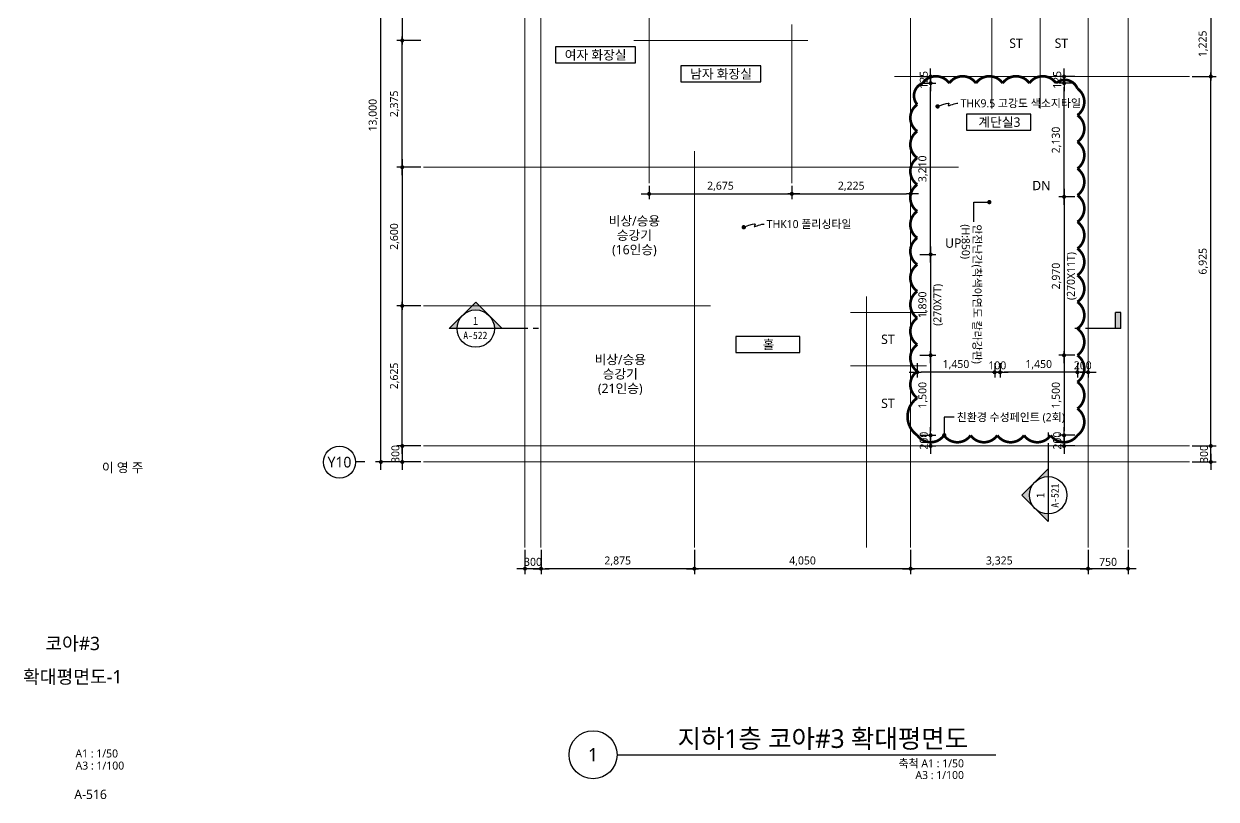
# Model space of a CAD drawing. Header units: millimetres. Extents: x 1424731 to 1631737, y 707248 to 849681.
# Drawn here: x 1461116 to 1483456, y 788374 to 802906 of the extents above; entities that cross this region are included whole.
import ezdxf
from ezdxf.enums import TextEntityAlignment as Align

# ---------------------------------------------------------------- set-up
doc = ezdxf.new("R2010")
doc.units = ezdxf.units.MM
doc.header["$MEASUREMENT"] = 0
doc.linetypes.add('CEN', pattern=[62, 60, -1, 0, -1])
doc.layers.get('0').update_dxf_attribs({"linetype": 'CONTINUOUS'})
for name, color, linetype, lineweight in [('A-AXIS-BUBL', 7, 'CONTINUOUS', 25), ('A-BORD-TEXT', 3, 'CONTINUOUS', 25), ('A-CNTL', 1, 'CEN', 15), ('A-DIMS', 7, 'CONTINUOUS', 25), ('A-MKXS-LEAD', 7, 'CONTINUOUS', 25), ('A-MKXS-MAK1', 3, 'CONTINUOUS', 25), ('A-MKXS-TEXT1', 3, 'CONTINUOUS', 25), ('A-MKXS-TEXT2', 7, 'CONTINUOUS', 25), ('A-MKXX-NAME', 3, 'CONTINUOUS', 25), ('A-MKXX-SYMB', 7, 'CONTINUOUS', 25), ('A-XXXX-SYMB', 7, 'CONTINUOUS', 25), ('A-XXXX-TXT1', 3, 'CONTINUOUS', 25), ('A-XXXX-TXT2', 3, 'CONTINUOUS', 25), ('REV-202205', 20, 'CONTINUOUS', 25)]:
    doc.layers.add(name, color=color, linetype=linetype, lineweight=lineweight)
doc.styles.add('HY울릉도L', font='')
doc.styles.add('돋움체', font='')
doc.styles.add('맑은고딕', font='malgun.ttf')
doc.styles.get('HY울릉도L').set_extended_font_data('HYwulM')
doc.styles.get('돋움체').set_extended_font_data('DotumChe')
doc.dimstyles.new('CDIM', dxfattribs={"dimtxt": 3, "dimasz": 1.5, "dimexe": 2, "dimexo": 1, "dimgap": 1, "dimtad": 1, "dimdec": 0, "dimrnd": 0.5, "dimzin": 0, "dimdsep": 32, "dimlunit": 6, "dimtxsty": 'HY울릉도L', "dimblk1": '_CIDOT', "dimblk2": '_CIDOT', "dimsah": 1, "dimcen": 5.5, "dimclrd": 2, "dimclre": 2, "dimclrt": 7, "dimadec": 0, "dimazin": 0, "dimtfac": 1, "dimtdec": 0, "dimtix": 1, "dimtmove": 2, "dimatfit": 1, "dimldrblk": '_CIDOT', "dimfxl": 1, "dimtolj": 1, "dimtzin": 0, "dimlwd": -1, "dimarcsym": 0})

# ---------------------------------------------------------------- blocks, each defined once
blk = doc.blocks.new('비상승용승강기16인승')
at = {"layer": 'A-MKXX-NAME', "style": '맑은고딕'}
for s, p in [('비상/승용', (0, 270)), ('승강기', (0, 0)), ('(16인승)', (0, -270))]:
    blk.add_text(s, height=175, dxfattribs=at).set_placement(p, align=Align.MIDDLE_CENTER)
blk = doc.blocks.new('_CIDOT')
at = {"color": 0, "linetype": 'ByBlock'}
blk.add_line((2, 0), (-1, 0), dxfattribs=at)
at = {"color": 0, "linetype": 'ByBlock', "const_width": 0.5}
blk.add_lwpolyline([(-0.25, 0, 1), (0.25, 0, 1)], format="xyb", close=True, dxfattribs=at)
blk = doc.blocks.new('*D133')
at = {"layer": 'A-DIMS', "lineweight": -2, "transparency": 16777216}
for p, q in [((1468556, 797619), (1468106, 797619)), ((1468556, 794994), (1468106, 794994))]:
    blk.add_line(p, q, dxfattribs=at)
at = {"layer": 'A-DIMS', "transparency": 16777216}
blk.add_line((1468206, 795069), (1468206, 797544), dxfattribs=at)
at = {"layer": 'A-DIMS', "transparency": 16777216, "xscale": 75, "yscale": 75, "zscale": 75}
for p, rotation in [((1468206, 797619), 90), ((1468206, 794994), 270)]:
    blk.add_blockref('_CIDOT', p, dxfattribs=dict(at, rotation=rotation))
at = {"layer": 'A-DIMS', "color": 3, "transparency": 16777216, "insert": (1468066, 796306), "char_height": 150, "attachment_point": 5, "rotation": 90, "style": '맑은고딕'}
blk.add_mtext('\\A1;2,625', dxfattribs=at)
blk = doc.blocks.new('*D134')
at = {"layer": 'A-DIMS', "lineweight": -2, "transparency": 16777216}
for p, q in [((1468556, 807694), (1467706, 807694)), ((1468556, 794694), (1467706, 794694))]:
    blk.add_line(p, q, dxfattribs=at)
at = {"layer": 'A-DIMS', "transparency": 16777216}
blk.add_line((1467806, 794769), (1467806, 807619), dxfattribs=at)
at = {"layer": 'A-DIMS', "transparency": 16777216, "xscale": 75, "yscale": 75, "zscale": 75}
for p, rotation in [((1467806, 807694), 90), ((1467806, 794694), 270)]:
    blk.add_blockref('_CIDOT', p, dxfattribs=dict(at, rotation=rotation))
at = {"layer": 'A-DIMS', "color": 3, "transparency": 16777216, "insert": (1467665, 801194), "char_height": 150, "attachment_point": 5, "rotation": 90, "style": '맑은고딕'}
blk.add_mtext('\\A1;13,000', dxfattribs=at)
blk = doc.blocks.new('*D135')
at = {"layer": 'A-DIMS', "transparency": 16777216}
for p, q in [((1483356, 795069), (1483356, 795144)), ((1483356, 794694), (1483356, 794994)), ((1483356, 794619), (1483356, 794544))]:
    blk.add_line(p, q, dxfattribs=at)
at = {"layer": 'A-DIMS', "lineweight": -2, "transparency": 16777216}
for p, q in [((1483006, 794994), (1483456, 794994)), ((1483006, 794694), (1483456, 794694))]:
    blk.add_line(p, q, dxfattribs=at)
at = {"layer": 'A-DIMS', "transparency": 16777216, "xscale": 75, "yscale": 75, "zscale": 75}
for p, rotation in [((1483356, 794994), 270), ((1483356, 794694), 90)]:
    blk.add_blockref('_CIDOT', p, dxfattribs=dict(at, rotation=rotation))
at = {"layer": 'A-DIMS', "color": 3, "transparency": 16777216, "insert": (1483228, 794844), "char_height": 150, "attachment_point": 5, "rotation": 90, "style": '맑은고딕'}
blk.add_mtext('\\A1;300', dxfattribs=at)
blk = doc.blocks.new('*D136')
at = {"layer": 'A-DIMS', "lineweight": -2, "transparency": 16777216}
for p, q in [((1483006, 801919), (1483456, 801919)), ((1483006, 794994), (1483456, 794994))]:
    blk.add_line(p, q, dxfattribs=at)
at = {"layer": 'A-DIMS', "transparency": 16777216}
blk.add_line((1483356, 795069), (1483356, 801844), dxfattribs=at)
at = {"layer": 'A-DIMS', "transparency": 16777216, "xscale": 75, "yscale": 75, "zscale": 75}
for p, rotation in [((1483356, 801919), 90), ((1483356, 794994), 270)]:
    blk.add_blockref('_CIDOT', p, dxfattribs=dict(at, rotation=rotation))
at = {"layer": 'A-DIMS', "color": 3, "transparency": 16777216, "insert": (1483216, 798456), "char_height": 150, "attachment_point": 5, "rotation": 90, "style": '맑은고딕'}
blk.add_mtext('\\A1;6,925', dxfattribs=at)
blk = doc.blocks.new('*D138')
at = {"layer": 'A-DIMS', "lineweight": -2, "transparency": 16777216}
for p, q in [((1470506, 793044), (1470506, 792594)), ((1470806, 793044), (1470806, 792594))]:
    blk.add_line(p, q, dxfattribs=at)
at = {"layer": 'A-DIMS', "transparency": 16777216}
for p, q in [((1470431, 792694), (1470356, 792694)), ((1470806, 792694), (1470506, 792694)), ((1470881, 792694), (1470956, 792694))]:
    blk.add_line(p, q, dxfattribs=at)
at = {"layer": 'A-DIMS', "transparency": 16777216, "xscale": 75, "yscale": 75, "zscale": 75}
blk.add_blockref('_CIDOT', (1470506, 792694), dxfattribs=at)
at = {"layer": 'A-DIMS', "transparency": 16777216, "xscale": 75, "yscale": 75, "zscale": 75, "rotation": 180}
blk.add_blockref('_CIDOT', (1470806, 792694), dxfattribs=at)
at = {"layer": 'A-DIMS', "color": 3, "transparency": 16777216, "insert": (1470656, 792821), "char_height": 150, "attachment_point": 5, "style": '맑은고딕'}
blk.add_mtext('\\A1;300', dxfattribs=at)
blk = doc.blocks.new('*D139')
at = {"layer": 'A-DIMS', "lineweight": -2, "transparency": 16777216}
for p, q in [((1470806, 793044), (1470806, 792594)), ((1473681, 793044), (1473681, 792594))]:
    blk.add_line(p, q, dxfattribs=at)
at = {"layer": 'A-DIMS', "transparency": 16777216}
blk.add_line((1473606, 792694), (1470881, 792694), dxfattribs=at)
at = {"layer": 'A-DIMS', "transparency": 16777216, "xscale": 75, "yscale": 75, "zscale": 75, "rotation": 180}
blk.add_blockref('_CIDOT', (1470806, 792694), dxfattribs=at)
at = {"layer": 'A-DIMS', "transparency": 16777216, "xscale": 75, "yscale": 75, "zscale": 75}
blk.add_blockref('_CIDOT', (1473681, 792694), dxfattribs=at)
at = {"layer": 'A-DIMS', "color": 3, "transparency": 16777216, "insert": (1472243, 792834), "char_height": 150, "attachment_point": 5, "style": '맑은고딕'}
blk.add_mtext('\\A1;2,875', dxfattribs=at)
blk = doc.blocks.new('*D140')
at = {"layer": 'A-DIMS', "lineweight": -2, "transparency": 16777216}
for p, q in [((1473681, 793044), (1473681, 792594)), ((1477731, 793044), (1477731, 792594))]:
    blk.add_line(p, q, dxfattribs=at)
at = {"layer": 'A-DIMS', "transparency": 16777216}
blk.add_line((1477656, 792694), (1473756, 792694), dxfattribs=at)
at = {"layer": 'A-DIMS', "transparency": 16777216, "xscale": 75, "yscale": 75, "zscale": 75, "rotation": 180}
blk.add_blockref('_CIDOT', (1473681, 792694), dxfattribs=at)
at = {"layer": 'A-DIMS', "transparency": 16777216, "xscale": 75, "yscale": 75, "zscale": 75}
blk.add_blockref('_CIDOT', (1477731, 792694), dxfattribs=at)
at = {"layer": 'A-DIMS', "color": 3, "transparency": 16777216, "insert": (1475706, 792834), "char_height": 150, "attachment_point": 5, "style": '맑은고딕'}
blk.add_mtext('\\A1;4,050', dxfattribs=at)
blk = doc.blocks.new('*D141')
at = {"layer": 'A-DIMS', "lineweight": -2, "transparency": 16777216}
for p, q in [((1477731, 793044), (1477731, 792594)), ((1481056, 793044), (1481056, 792594))]:
    blk.add_line(p, q, dxfattribs=at)
at = {"layer": 'A-DIMS', "transparency": 16777216}
blk.add_line((1480981, 792694), (1477806, 792694), dxfattribs=at)
at = {"layer": 'A-DIMS', "transparency": 16777216, "xscale": 75, "yscale": 75, "zscale": 75, "rotation": 180}
blk.add_blockref('_CIDOT', (1477731, 792694), dxfattribs=at)
at = {"layer": 'A-DIMS', "transparency": 16777216, "xscale": 75, "yscale": 75, "zscale": 75}
blk.add_blockref('_CIDOT', (1481056, 792694), dxfattribs=at)
at = {"layer": 'A-DIMS', "color": 3, "transparency": 16777216, "insert": (1479393, 792834), "char_height": 150, "attachment_point": 5, "style": '맑은고딕'}
blk.add_mtext('\\A1;3,325', dxfattribs=at)
blk = doc.blocks.new('*D142')
at = {"layer": 'A-DIMS', "lineweight": -2, "transparency": 16777216}
for p, q in [((1481056, 793044), (1481056, 792594)), ((1481806, 793044), (1481806, 792594))]:
    blk.add_line(p, q, dxfattribs=at)
at = {"layer": 'A-DIMS', "transparency": 16777216}
blk.add_line((1481731, 792694), (1481131, 792694), dxfattribs=at)
at = {"layer": 'A-DIMS', "transparency": 16777216, "xscale": 75, "yscale": 75, "zscale": 75, "rotation": 180}
blk.add_blockref('_CIDOT', (1481056, 792694), dxfattribs=at)
at = {"layer": 'A-DIMS', "transparency": 16777216, "xscale": 75, "yscale": 75, "zscale": 75}
blk.add_blockref('_CIDOT', (1481806, 792694), dxfattribs=at)
at = {"layer": 'A-DIMS', "color": 3, "transparency": 16777216, "insert": (1481431, 792821), "char_height": 150, "attachment_point": 5, "style": '맑은고딕'}
blk.add_mtext('\\A1;750', dxfattribs=at)
blk = doc.blocks.new('*D357')
at = {"layer": 'A-DIMS', "lineweight": -2, "transparency": 16777216}
for p, q in [((1468556, 800219), (1468106, 800219)), ((1468556, 797619), (1468106, 797619))]:
    blk.add_line(p, q, dxfattribs=at)
at = {"layer": 'A-DIMS', "transparency": 16777216}
blk.add_line((1468206, 800144), (1468206, 797694), dxfattribs=at)
at = {"layer": 'A-DIMS', "transparency": 16777216, "xscale": 75, "yscale": 75, "zscale": 75}
for p, rotation in [((1468206, 800219), 90), ((1468206, 797619), 270)]:
    blk.add_blockref('_CIDOT', p, dxfattribs=dict(at, rotation=rotation))
at = {"layer": 'A-DIMS', "color": 3, "transparency": 16777216, "insert": (1468066, 798919), "char_height": 150, "attachment_point": 5, "rotation": 90, "style": '맑은고딕'}
blk.add_mtext('\\A1;2,600', dxfattribs=at)
blk = doc.blocks.new('*D412')
at = {"layer": 'A-DIMS', "lineweight": -2, "transparency": 16777216}
for p, q in [((1483006, 803144), (1483456, 803144)), ((1483006, 801919), (1483456, 801919))]:
    blk.add_line(p, q, dxfattribs=at)
at = {"layer": 'A-DIMS', "transparency": 16777216}
blk.add_line((1483356, 803069), (1483356, 801994), dxfattribs=at)
at = {"layer": 'A-DIMS', "transparency": 16777216, "xscale": 75, "yscale": 75, "zscale": 75}
for p, rotation in [((1483356, 803144), 90), ((1483356, 801919), 270)]:
    blk.add_blockref('_CIDOT', p, dxfattribs=dict(at, rotation=rotation))
at = {"layer": 'A-DIMS', "color": 3, "transparency": 16777216, "insert": (1483215, 802531), "char_height": 150, "attachment_point": 5, "rotation": 90, "style": '맑은고딕'}
blk.add_mtext('\\A1;1,225', dxfattribs=at)
blk = doc.blocks.new('CORE 3- 단면')
at = {"layer": 'A-MKXS-MAK1'}
for points in [[(9245, 14613), (9245, 14713), (9545, 14713), (9545, 14613)], [(10806, 4095), (10906, 4095), (10906, 3795), (10806, 3795)]]:
    blk.add_hatch(color=256, dxfattribs=at).paths.add_polyline_path(points)
h = blk.add_hatch(color=256, dxfattribs=at)
h.paths.add_polyline_path([(-1180, 4290), (-933, 4042, 0.414214), (-1428, 4042)])
h.paths.add_polyline_path([(-933, 4042), (-685, 3795), (-830, 3795, 0.198912)])
h.paths.add_polyline_path([(-1428, 4042, 0.198912), (-1530, 3795), (-1675, 3795)])
h = blk.add_hatch(color=256, dxfattribs=at)
h.paths.add_polyline_path([(9050, 672), (9297, 919, 0.414214), (9297, 424)])
h.paths.add_polyline_path([(9297, 919), (9545, 1167), (9545, 1022, 0.198912)])
h.paths.add_polyline_path([(9297, 424, 0.198912), (9545, 322), (9545, 177)])
for p, q in [((9245, 14713), (9245, 14613)), ((9545, 14613), (9245, 14613)), ((9545, 14713), (9545, 14050)), ((9545, 13950), (9545, 13850)), ((-1675, 3795), (-1180, 4290)), ((-685, 3795), (-1180, 4290)), ((10906, 4095), (10806, 4095)), ((10806, 3795), (10806, 4095)), ((10906, 3795), (10906, 4095)), ((-207, 3795), (-1675, 3795)), ((-7, 3795), (-107, 3795)), ((10143, 3795), (10043, 3795)), ((10906, 3795), (10243, 3795)), ((9545, 1845), (9545, 1745)), ((9545, 1645), (9545, 177)), ((9545, 1167), (9050, 672)), ((9545, 177), (9050, 672))]:
    blk.add_line(p, q, dxfattribs=at)
for centre in [(-1180, 3795), (9545, 672)]:
    blk.add_circle(centre, 350, dxfattribs=at)
at = {"layer": 'A-MKXS-TEXT2', "style": '돋움체'}
for s, height, p in [('1', 150, (-1184, 3939)), ('A-522', 140, (-1187, 3667))]:
    blk.add_text(s, height=height, dxfattribs=at).set_placement(p, align=Align.MIDDLE)
for s, height, p in [('1', 150, (9401, 668)), ('A-521', 140, (9673, 665))]:
    blk.add_text(s, height=height, rotation=90, dxfattribs=at).set_placement(p, align=Align.MIDDLE)
blk = doc.blocks.new('*D779')
at = {"layer": 'A-DIMS', "lineweight": -2, "transparency": 16777216}
for p, q in [((1477906, 801794), (1478206, 801794)), ((1477906, 798584), (1478206, 798584))]:
    blk.add_line(p, q, dxfattribs=at)
at = {"layer": 'A-DIMS', "transparency": 16777216}
blk.add_line((1478106, 798659), (1478106, 801719), dxfattribs=at)
at = {"layer": 'A-DIMS', "transparency": 16777216, "xscale": 75, "yscale": 75, "zscale": 75}
for p, rotation in [((1478106, 801794), 90), ((1478106, 798584), 270)]:
    blk.add_blockref('_CIDOT', p, dxfattribs=dict(at, rotation=rotation))
at = {"layer": 'A-DIMS', "color": 3, "transparency": 16777216, "insert": (1477965, 800189), "char_height": 150, "attachment_point": 5, "rotation": 90, "style": '맑은고딕'}
blk.add_mtext('\\A1;3,210', dxfattribs=at)
blk = doc.blocks.new('*D780')
at = {"layer": 'A-DIMS', "lineweight": -2, "transparency": 16777216}
for p, q in [((1477906, 798584), (1478206, 798584)), ((1477906, 796694), (1478206, 796694))]:
    blk.add_line(p, q, dxfattribs=at)
at = {"layer": 'A-DIMS', "transparency": 16777216}
blk.add_line((1478106, 798509), (1478106, 796769), dxfattribs=at)
at = {"layer": 'A-DIMS', "transparency": 16777216, "xscale": 75, "yscale": 75, "zscale": 75}
for p, rotation in [((1478106, 798584), 90), ((1478106, 796694), 270)]:
    blk.add_blockref('_CIDOT', p, dxfattribs=dict(at, rotation=rotation))
at = {"layer": 'A-DIMS', "color": 3, "transparency": 16777216, "char_height": 150, "attachment_point": 5, "rotation": 90, "style": '맑은고딕'}
for s, insert in [('\\A1;(270X7T)', (1478249, 797639)), ('\\A1;1,890', (1477965, 797639))]:
    blk.add_mtext(s, dxfattribs=dict(at, insert=insert))
blk = doc.blocks.new('*D781')
at = {"layer": 'A-DIMS', "lineweight": -2, "transparency": 16777216}
for p, q in [((1477906, 796694), (1478206, 796694)), ((1477906, 795194), (1478206, 795194))]:
    blk.add_line(p, q, dxfattribs=at)
at = {"layer": 'A-DIMS', "transparency": 16777216}
blk.add_line((1478106, 796619), (1478106, 795269), dxfattribs=at)
at = {"layer": 'A-DIMS', "transparency": 16777216, "xscale": 75, "yscale": 75, "zscale": 75}
for p, rotation in [((1478106, 796694), 90), ((1478106, 795194), 270)]:
    blk.add_blockref('_CIDOT', p, dxfattribs=dict(at, rotation=rotation))
at = {"layer": 'A-DIMS', "color": 3, "transparency": 16777216, "insert": (1477965, 795944), "char_height": 150, "attachment_point": 5, "rotation": 90, "style": '맑은고딕'}
blk.add_mtext('\\A1;1,500', dxfattribs=at)
blk = doc.blocks.new('*D782')
at = {"layer": 'A-DIMS', "transparency": 16777216}
for p, q in [((1478106, 801994), (1478106, 802069)), ((1478106, 801794), (1478106, 801919)), ((1478106, 801719), (1478106, 801644))]:
    blk.add_line(p, q, dxfattribs=at)
at = {"layer": 'A-DIMS', "lineweight": -2, "transparency": 16777216}
for p, q in [((1477906, 801919), (1478206, 801919)), ((1477906, 801794), (1478206, 801794))]:
    blk.add_line(p, q, dxfattribs=at)
at = {"layer": 'A-DIMS', "transparency": 16777216, "xscale": 75, "yscale": 75, "zscale": 75}
for p, rotation in [((1478106, 801919), 270), ((1478106, 801794), 90)]:
    blk.add_blockref('_CIDOT', p, dxfattribs=dict(at, rotation=rotation))
at = {"layer": 'A-DIMS', "color": 3, "transparency": 16777216, "insert": (1477978, 801856), "char_height": 150, "attachment_point": 5, "rotation": 90, "style": '맑은고딕'}
blk.add_mtext('\\A1;125', dxfattribs=at)
blk = doc.blocks.new('*D783')
at = {"layer": 'A-DIMS', "transparency": 16777216}
for p, q in [((1478106, 795269), (1478106, 795344)), ((1478106, 795194), (1478106, 794994)), ((1478106, 794919), (1478106, 794844))]:
    blk.add_line(p, q, dxfattribs=at)
at = {"layer": 'A-DIMS', "lineweight": -2, "transparency": 16777216}
for p, q in [((1477906, 795194), (1478206, 795194)), ((1477906, 794994), (1478206, 794994))]:
    blk.add_line(p, q, dxfattribs=at)
at = {"layer": 'A-DIMS', "transparency": 16777216, "xscale": 75, "yscale": 75, "zscale": 75}
for p, rotation in [((1478106, 795194), 270), ((1478106, 794994), 90)]:
    blk.add_blockref('_CIDOT', p, dxfattribs=dict(at, rotation=rotation))
at = {"layer": 'A-DIMS', "color": 3, "transparency": 16777216, "insert": (1477978, 795094), "char_height": 150, "attachment_point": 5, "rotation": 90, "style": '맑은고딕'}
blk.add_mtext('\\A1;200', dxfattribs=at)
blk = doc.blocks.new('*D784')
at = {"layer": 'A-DIMS', "lineweight": -2, "transparency": 16777216}
for p, q in [((1477856, 796544), (1477856, 796276)), ((1479306, 796544), (1479306, 796276))]:
    blk.add_line(p, q, dxfattribs=at)
at = {"layer": 'A-DIMS', "transparency": 16777216}
blk.add_line((1479231, 796376), (1477931, 796376), dxfattribs=at)
at = {"layer": 'A-DIMS', "transparency": 16777216, "xscale": 75, "yscale": 75, "zscale": 75, "rotation": 180}
blk.add_blockref('_CIDOT', (1477856, 796376), dxfattribs=at)
at = {"layer": 'A-DIMS', "transparency": 16777216, "xscale": 75, "yscale": 75, "zscale": 75}
blk.add_blockref('_CIDOT', (1479306, 796376), dxfattribs=at)
at = {"layer": 'A-DIMS', "color": 3, "transparency": 16777216, "insert": (1478581, 796517), "char_height": 150, "attachment_point": 5, "style": '맑은고딕'}
blk.add_mtext('\\A1;1,450', dxfattribs=at)
blk = doc.blocks.new('*D785')
at = {"layer": 'A-DIMS', "lineweight": -2, "transparency": 16777216}
for p, q in [((1480806, 799664), (1480506, 799664)), ((1480806, 796694), (1480506, 796694))]:
    blk.add_line(p, q, dxfattribs=at)
at = {"layer": 'A-DIMS', "transparency": 16777216}
blk.add_line((1480606, 799589), (1480606, 796769), dxfattribs=at)
at = {"layer": 'A-DIMS', "transparency": 16777216, "xscale": 75, "yscale": 75, "zscale": 75}
for p, rotation in [((1480606, 799664), 90), ((1480606, 796694), 270)]:
    blk.add_blockref('_CIDOT', p, dxfattribs=dict(at, rotation=rotation))
at = {"layer": 'A-DIMS', "color": 3, "transparency": 16777216, "char_height": 150, "attachment_point": 5, "rotation": 90, "style": '맑은고딕'}
for s, insert in [('\\A1;2,970', (1480466, 798179)), ('\\A1;(270X11T)', (1480750, 798179))]:
    blk.add_mtext(s, dxfattribs=dict(at, insert=insert))
blk = doc.blocks.new('*D786')
at = {"layer": 'A-DIMS', "lineweight": -2, "transparency": 16777216}
for p, q in [((1480806, 796694), (1480506, 796694)), ((1480806, 795194), (1480506, 795194))]:
    blk.add_line(p, q, dxfattribs=at)
at = {"layer": 'A-DIMS', "transparency": 16777216}
blk.add_line((1480606, 796619), (1480606, 795269), dxfattribs=at)
at = {"layer": 'A-DIMS', "transparency": 16777216, "xscale": 75, "yscale": 75, "zscale": 75}
for p, rotation in [((1480606, 796694), 90), ((1480606, 795194), 270)]:
    blk.add_blockref('_CIDOT', p, dxfattribs=dict(at, rotation=rotation))
at = {"layer": 'A-DIMS', "color": 3, "transparency": 16777216, "insert": (1480465, 795944), "char_height": 150, "attachment_point": 5, "rotation": 90, "style": '맑은고딕'}
blk.add_mtext('\\A1;1,500', dxfattribs=at)
blk = doc.blocks.new('*D787')
at = {"layer": 'A-DIMS', "transparency": 16777216}
for p, q in [((1480606, 795269), (1480606, 795344)), ((1480606, 795194), (1480606, 794994)), ((1480606, 794919), (1480606, 794844))]:
    blk.add_line(p, q, dxfattribs=at)
at = {"layer": 'A-DIMS', "lineweight": -2, "transparency": 16777216}
for p, q in [((1480806, 795194), (1480506, 795194)), ((1480806, 794994), (1480506, 794994))]:
    blk.add_line(p, q, dxfattribs=at)
at = {"layer": 'A-DIMS', "transparency": 16777216, "xscale": 75, "yscale": 75, "zscale": 75}
for p, rotation in [((1480606, 795194), 270), ((1480606, 794994), 90)]:
    blk.add_blockref('_CIDOT', p, dxfattribs=dict(at, rotation=rotation))
at = {"layer": 'A-DIMS', "color": 3, "transparency": 16777216, "insert": (1480478, 795094), "char_height": 150, "attachment_point": 5, "rotation": 90, "style": '맑은고딕'}
blk.add_mtext('\\A1;200', dxfattribs=at)
blk = doc.blocks.new('*D788')
at = {"layer": 'A-DIMS', "lineweight": -2, "transparency": 16777216}
for p, q in [((1480806, 801794), (1480506, 801794)), ((1480806, 799664), (1480506, 799664))]:
    blk.add_line(p, q, dxfattribs=at)
at = {"layer": 'A-DIMS', "transparency": 16777216}
blk.add_line((1480606, 799739), (1480606, 801719), dxfattribs=at)
at = {"layer": 'A-DIMS', "transparency": 16777216, "xscale": 75, "yscale": 75, "zscale": 75}
for p, rotation in [((1480606, 801794), 90), ((1480606, 799664), 270)]:
    blk.add_blockref('_CIDOT', p, dxfattribs=dict(at, rotation=rotation))
at = {"layer": 'A-DIMS', "color": 3, "transparency": 16777216, "insert": (1480465, 800729), "char_height": 150, "attachment_point": 5, "rotation": 90, "style": '맑은고딕'}
blk.add_mtext('\\A1;2,130', dxfattribs=at)
blk = doc.blocks.new('*D789')
at = {"layer": 'A-DIMS', "transparency": 16777216}
for p, q in [((1480606, 801994), (1480606, 802069)), ((1480606, 801794), (1480606, 801919)), ((1480606, 801719), (1480606, 801644))]:
    blk.add_line(p, q, dxfattribs=at)
at = {"layer": 'A-DIMS', "lineweight": -2, "transparency": 16777216}
for p, q in [((1480806, 801919), (1480506, 801919)), ((1480806, 801794), (1480506, 801794))]:
    blk.add_line(p, q, dxfattribs=at)
at = {"layer": 'A-DIMS', "transparency": 16777216, "xscale": 75, "yscale": 75, "zscale": 75}
for p, rotation in [((1480606, 801919), 270), ((1480606, 801794), 90)]:
    blk.add_blockref('_CIDOT', p, dxfattribs=dict(at, rotation=rotation))
at = {"layer": 'A-DIMS', "color": 3, "transparency": 16777216, "insert": (1480478, 801856), "char_height": 150, "attachment_point": 5, "rotation": 90, "style": '맑은고딕'}
blk.add_mtext('\\A1;125', dxfattribs=at)
blk = doc.blocks.new('*D790')
at = {"layer": 'A-DIMS', "lineweight": -2, "transparency": 16777216}
for p, q in [((1479306, 796544), (1479306, 796276)), ((1479406, 796544), (1479406, 796276))]:
    blk.add_line(p, q, dxfattribs=at)
at = {"layer": 'A-DIMS', "transparency": 16777216}
for p, q in [((1479231, 796376), (1479156, 796376)), ((1479406, 796376), (1479306, 796376)), ((1479481, 796376), (1479556, 796376))]:
    blk.add_line(p, q, dxfattribs=at)
at = {"layer": 'A-DIMS', "transparency": 16777216, "xscale": 75, "yscale": 75, "zscale": 75}
blk.add_blockref('_CIDOT', (1479306, 796376), dxfattribs=at)
at = {"layer": 'A-DIMS', "transparency": 16777216, "xscale": 75, "yscale": 75, "zscale": 75, "rotation": 180}
blk.add_blockref('_CIDOT', (1479406, 796376), dxfattribs=at)
at = {"layer": 'A-DIMS', "color": 3, "transparency": 16777216, "insert": (1479356, 796504), "char_height": 150, "attachment_point": 5, "style": '맑은고딕'}
blk.add_mtext('\\A1;100', dxfattribs=at)
blk = doc.blocks.new('*D791')
at = {"layer": 'A-DIMS', "lineweight": -2, "transparency": 16777216}
for p, q in [((1479406, 796544), (1479406, 796276)), ((1480856, 796544), (1480856, 796276))]:
    blk.add_line(p, q, dxfattribs=at)
at = {"layer": 'A-DIMS', "transparency": 16777216}
blk.add_line((1480781, 796376), (1479481, 796376), dxfattribs=at)
at = {"layer": 'A-DIMS', "transparency": 16777216, "xscale": 75, "yscale": 75, "zscale": 75, "rotation": 180}
blk.add_blockref('_CIDOT', (1479406, 796376), dxfattribs=at)
at = {"layer": 'A-DIMS', "transparency": 16777216, "xscale": 75, "yscale": 75, "zscale": 75}
blk.add_blockref('_CIDOT', (1480856, 796376), dxfattribs=at)
at = {"layer": 'A-DIMS', "color": 3, "transparency": 16777216, "insert": (1480131, 796517), "char_height": 150, "attachment_point": 5, "style": '맑은고딕'}
blk.add_mtext('\\A1;1,450', dxfattribs=at)
blk = doc.blocks.new('*D792')
at = {"layer": 'A-DIMS', "lineweight": -2, "transparency": 16777216}
for p, q in [((1480856, 796544), (1480856, 796276)), ((1481056, 796544), (1481056, 796276))]:
    blk.add_line(p, q, dxfattribs=at)
at = {"layer": 'A-DIMS', "transparency": 16777216}
for p, q in [((1480781, 796376), (1480706, 796376)), ((1481056, 796376), (1480856, 796376)), ((1481131, 796376), (1481206, 796376))]:
    blk.add_line(p, q, dxfattribs=at)
at = {"layer": 'A-DIMS', "transparency": 16777216, "xscale": 75, "yscale": 75, "zscale": 75}
blk.add_blockref('_CIDOT', (1480856, 796376), dxfattribs=at)
at = {"layer": 'A-DIMS', "transparency": 16777216, "xscale": 75, "yscale": 75, "zscale": 75, "rotation": 180}
blk.add_blockref('_CIDOT', (1481056, 796376), dxfattribs=at)
at = {"layer": 'A-DIMS', "color": 3, "transparency": 16777216, "insert": (1480956, 796504), "char_height": 150, "attachment_point": 5, "style": '맑은고딕'}
blk.add_mtext('\\A1;200', dxfattribs=at)
blk = doc.blocks.new('*D1040')
at = {"layer": 'A-DIMS', "transparency": 16777216}
for p, q in [((1468206, 795069), (1468206, 795144)), ((1468206, 794994), (1468206, 794694)), ((1468206, 794619), (1468206, 794544))]:
    blk.add_line(p, q, dxfattribs=at)
at = {"layer": 'A-DIMS', "lineweight": -2, "transparency": 16777216}
for p, q in [((1468556, 794994), (1468106, 794994)), ((1468556, 794694), (1468106, 794694))]:
    blk.add_line(p, q, dxfattribs=at)
at = {"layer": 'A-DIMS', "transparency": 16777216, "xscale": 75, "yscale": 75, "zscale": 75}
for p, rotation in [((1468206, 794994), 270), ((1468206, 794694), 90)]:
    blk.add_blockref('_CIDOT', p, dxfattribs=dict(at, rotation=rotation))
at = {"layer": 'A-DIMS', "color": 3, "transparency": 16777216, "insert": (1468078, 794844), "char_height": 150, "attachment_point": 5, "rotation": 90, "style": '맑은고딕'}
blk.add_mtext('\\A1;300', dxfattribs=at)
blk = doc.blocks.new('*D1045')
at = {"layer": 'A-DIMS', "lineweight": -2, "transparency": 16777216}
for p, q in [((1468556, 802594), (1468106, 802594)), ((1468556, 800219), (1468106, 800219))]:
    blk.add_line(p, q, dxfattribs=at)
at = {"layer": 'A-DIMS', "transparency": 16777216}
blk.add_line((1468206, 800294), (1468206, 802519), dxfattribs=at)
at = {"layer": 'A-DIMS', "transparency": 16777216, "xscale": 75, "yscale": 75, "zscale": 75}
for p, rotation in [((1468206, 802594), 90), ((1468206, 800219), 270)]:
    blk.add_blockref('_CIDOT', p, dxfattribs=dict(at, rotation=rotation))
at = {"layer": 'A-DIMS', "color": 3, "transparency": 16777216, "insert": (1468066, 801406), "char_height": 150, "attachment_point": 5, "rotation": 90, "style": '맑은고딕'}
blk.add_mtext('\\A1;2,375', dxfattribs=at)
blk = doc.blocks.new('*D1046')
at = {"layer": 'A-DIMS', "lineweight": -2, "transparency": 16777216}
for p, q in [((1468556, 804019), (1468106, 804019)), ((1468556, 802594), (1468106, 802594))]:
    blk.add_line(p, q, dxfattribs=at)
at = {"layer": 'A-DIMS', "transparency": 16777216}
blk.add_line((1468206, 803944), (1468206, 802669), dxfattribs=at)
at = {"layer": 'A-DIMS', "transparency": 16777216, "xscale": 75, "yscale": 75, "zscale": 75}
for p, rotation in [((1468206, 804019), 90), ((1468206, 802594), 270)]:
    blk.add_blockref('_CIDOT', p, dxfattribs=dict(at, rotation=rotation))
at = {"layer": 'A-DIMS', "color": 3, "transparency": 16777216, "insert": (1468065, 803306), "char_height": 150, "attachment_point": 5, "rotation": 90, "style": '맑은고딕'}
blk.add_mtext('\\A1;1,425', dxfattribs=at)
blk = doc.blocks.new('*D1050')
at = {"layer": 'A-DIMS', "lineweight": -2, "transparency": 16777216}
for p, q in [((1472831, 799869), (1472831, 799619)), ((1475506, 799869), (1475506, 799619))]:
    blk.add_line(p, q, dxfattribs=at)
at = {"layer": 'A-DIMS', "transparency": 16777216}
blk.add_line((1472906, 799719), (1475431, 799719), dxfattribs=at)
at = {"layer": 'A-DIMS', "transparency": 16777216, "xscale": 75, "yscale": 75, "zscale": 75, "rotation": 180}
blk.add_blockref('_CIDOT', (1472831, 799719), dxfattribs=at)
at = {"layer": 'A-DIMS', "transparency": 16777216, "xscale": 75, "yscale": 75, "zscale": 75}
blk.add_blockref('_CIDOT', (1475506, 799719), dxfattribs=at)
at = {"layer": 'A-DIMS', "color": 3, "transparency": 16777216, "insert": (1474168, 799859), "char_height": 150, "attachment_point": 5, "style": '맑은고딕'}
blk.add_mtext('\\A1;2,675', dxfattribs=at)
blk = doc.blocks.new('*D1049')
at = {"layer": 'A-DIMS', "lineweight": -2, "transparency": 16777216}
for p, q in [((1475506, 799869), (1475506, 799619)), ((1477731, 799869), (1477731, 799619))]:
    blk.add_line(p, q, dxfattribs=at)
at = {"layer": 'A-DIMS', "transparency": 16777216}
blk.add_line((1475581, 799719), (1477656, 799719), dxfattribs=at)
at = {"layer": 'A-DIMS', "transparency": 16777216, "xscale": 75, "yscale": 75, "zscale": 75, "rotation": 180}
blk.add_blockref('_CIDOT', (1475506, 799719), dxfattribs=at)
at = {"layer": 'A-DIMS', "transparency": 16777216, "xscale": 75, "yscale": 75, "zscale": 75}
blk.add_blockref('_CIDOT', (1477731, 799719), dxfattribs=at)
at = {"layer": 'A-DIMS', "color": 3, "transparency": 16777216, "insert": (1476618, 799859), "char_height": 150, "attachment_point": 5, "style": '맑은고딕'}
blk.add_mtext('\\A1;2,225', dxfattribs=at)

msp = doc.modelspace()

# ---------------------------------------------------------------- linework, layer by layer
at = {"layer": 'A-AXIS-BUBL', "ltscale": 0.2}
msp.add_line((1467505.7, 794693.7), (1467330.7, 794693.7), dxfattribs=at)
msp.add_circle((1467030.7, 794690.7), 300, dxfattribs=at)
at = {"layer": 'A-CNTL'}
for p, q in [((1470505.7, 793093.7), (1470505.7, 809118.7)), ((1470805.7, 793093.7), (1470805.7, 809118.7)), ((1472830.7, 799918.7), (1472830.7, 809118.7)), ((1481055.7, 793093.7), (1481055.7, 809118.7)), ((1481805.7, 809118.7), (1481805.7, 793093.7)), ((1477730.7, 793093.7), (1477730.7, 804968.7)), ((1479255.7, 801318.7), (1479255.7, 803443.7)), ((1480155.7, 801318.7), (1480155.7, 803443.7)), ((1475505.7, 799918.7), (1475505.7, 802893.7)), ((1472545.7, 802593.7), (1475805.7, 802593.7)), ((1477430.7, 801918.7), (1482955.7, 801918.7)), ((1473680.7, 793093.7), (1473680.7, 800518.7)), ((1468605.7, 800218.7), (1478630.7, 800218.7)), ((1476905.7, 793093.7), (1476905.7, 797793.7)), ((1468605.7, 797618.7), (1473980.7, 797618.7)), ((1476605.7, 797493.7), (1478030.7, 797493.7)), ((1476605.7, 796493.7), (1478030.7, 796493.7)), ((1468605.7, 794993.7), (1482955.7, 794993.7)), ((1482955.7, 794693.7), (1468605.7, 794693.7))]:
    msp.add_line(p, q, dxfattribs=at)
at = {"layer": 'A-MKXS-LEAD', "const_width": 40}
for points in [[(1478215.2, 801360.5, 1), (1478256.7, 801356.3, 1)], [(1479203.5, 799585.4, -1), (1479207.7, 799544, -1)], [(1474584.3, 799096.1, 1), (1474625.8, 799091.9, 1)], [(1478341.6, 795195.9, 1), (1478383, 795191.7, 1)]]:
    msp.add_lwpolyline(points, format="xyb", close=True, dxfattribs=at)
at = {"layer": 'A-MKXS-LEAD'}
for points in [[(1478235.1, 801358.1), (1478332.9, 801394.9), (1478396.6, 801414.8), (1478432.8, 801421.3), (1478448.2, 801417.8), (1478449.4, 801407.9), (1478442.9, 801395.1), (1478435.4, 801382.9), (1478433.4, 801374.8), (1478442.1, 801373.5), (1478460.2, 801377.9), (1478485.1, 801386.1), (1478513.9, 801396.2), (1478544.2, 801406.3), (1478573, 801414.5), (1478597.7, 801418.8), (1478615.5, 801417.3)], [(1478917.5, 799197.7), (1478917.5, 799564.7), (1479205.6, 799564.7)], [(1474604.2, 799093.7), (1474702, 799130.5), (1474765.7, 799150.4), (1474801.9, 799156.9), (1474817.3, 799153.4), (1474818.5, 799143.5), (1474812, 799130.7), (1474804.5, 799118.5), (1474802.5, 799110.4), (1474811.2, 799109.1), (1474829.3, 799113.5), (1474854.1, 799121.7), (1474883, 799131.8), (1474913.2, 799141.9), (1474942.1, 799150.1), (1474966.7, 799154.4), (1474984.6, 799152.9)], [(1478545.8, 795533.1), (1478362.3, 795533.1), (1478362.3, 795193.8)]]:
    msp.add_lwpolyline(points, dxfattribs=at)
at = {"layer": 'A-MKXX-SYMB'}
for points in [[(1471075.7, 802173.7), (1472575.7, 802173.7), (1472575.7, 802473.7), (1471075.7, 802473.7)], [(1473425.7, 801818.7), (1474925.7, 801818.7), (1474925.7, 802118.7), (1473425.7, 802118.7)], [(1478780.8, 800913.7), (1479980.8, 800913.7), (1479980.8, 801213.7), (1478780.8, 801213.7)], [(1474454.8, 796743.7), (1475654.8, 796743.7), (1475654.8, 797043.7), (1474454.8, 797043.7)]]:
    msp.add_lwpolyline(points, close=True, dxfattribs=at)
at = {"layer": 'A-XXXX-SYMB'}
msp.add_line((1472230.7, 789206.2), (1479330.7, 789206.2), dxfattribs=at)
msp.add_circle((1471780.7, 789206.2), 450, dxfattribs=at)
at = {"layer": 'REV-202205', "const_width": 50}
msp.add_lwpolyline([(1477855.7, 795193.7, 0.5205671), (1478355.7, 795193.7, 0.5205671), (1478855.7, 795193.7, 0.5205671), (1479355.7, 795193.7, 0.5205671), (1479855.7, 795193.7, 0.5205671), (1480355.7, 795193.7, 0.5205671), (1480855.7, 795193.7, 0.5205671), (1480855.7, 795693.7, 0.5205671), (1480855.7, 796193.7, 0.5205671), (1480855.7, 796693.7, 0.5205671), (1480855.7, 797193.7, 0.5205671), (1480855.7, 797693.7, 0.5205671), (1480855.7, 798193.7, 0.5205671), (1480855.7, 798693.7, 0.5205671), (1480855.7, 799193.7, 0.5205671), (1480855.7, 799693.7, 0.5205671), (1480855.7, 800193.7, 0.5205671), (1480855.7, 800693.7, 0.5205671), (1480855.7, 801193.7, 0.5205671), (1480855.7, 801693.7, 0.5205671), (1480455.7, 801793.7, 0.5205671), (1479955.7, 801793.7, 0.5205671), (1479455.7, 801793.7, 0.5205671), (1478955.7, 801793.7, 0.5205671), (1478455.7, 801793.7, 0.5205671), (1477955.7, 801793.7, 0.5205671), (1477855.7, 801393.7, 0.5205671), (1477855.7, 800893.7, 0.5205671), (1477855.7, 800393.7, 0.5205671), (1477855.7, 799893.7, 0.5205671), (1477855.7, 799393.7, 0.5205671), (1477855.7, 798893.7, 0.5205671), (1477855.7, 798393.7, 0.5205671), (1477855.7, 797893.7, 0.5205671), (1477855.7, 797393.7, 0.5205671), (1477855.7, 796893.7, 0.5205671), (1477855.7, 796393.7, 0.5205671), (1477855.7, 795893.7, 0.5205671)], format="xyb", close=True, dxfattribs=at)

# ---------------------------------------------------------------- block references
at = {"layer": 'A-DIMS'}
msp.add_blockref('CORE 3- 단면', (1470763, 793398.7), dxfattribs=at)
at = {"layer": 'A-MKXX-NAME'}
msp.add_blockref('비상승용승강기16인승', (1472555.7, 798943.7), dxfattribs=at)

# ---------------------------------------------------------------- texts
at = {"layer": 'A-BORD-TEXT', "style": '맑은고딕'}
for s, height, p in [('이 영 주', 175, (1463356.3, 794502.3)), ('A1 : 1/50', 150, (1462881.5, 789154.6)), ('A3 : 1/100', 150, (1462996.4, 788927.9)), ('A-516', 175, (1462671.7, 788376.1))]:
    msp.add_text(s, height=height, dxfattribs=at).set_placement(p, align=Align.RIGHT)
for s, p in [('코아#3', (1462030.7, 791292.4)), ('확대평면도-1', (1462030.7, 790667.4))]:
    msp.add_text(s, height=250, dxfattribs=at).set_placement(p, align=Align.MIDDLE_CENTER)
at = {"layer": 'A-MKXS-TEXT1', "style": '맑은고딕'}
for s, p in [('THK9.5 고강도 색소지타일', (1478665.5, 801417.3)), ('THK10 폴리싱타일', (1475034.6, 799152.9)), ('친환경 수성페인트 (2회)', (1478595.8, 795533.1))]:
    msp.add_text(s, height=150, dxfattribs=at).set_placement(p, align=Align.MIDDLE_LEFT)
for s, p in [('(H:850)', (1478765.1, 799147.7)), ('안전난간(착색아연도 칼라강판)', (1478978, 799147.7))]:
    msp.add_text(s, height=150, rotation=270, dxfattribs=at).set_placement(p, align=Align.MIDDLE_LEFT)
at = {"layer": 'A-MKXX-NAME', "style": '맑은고딕'}
for s, p in [('ST', (1479705.7, 802543.7)), ('ST', (1480555.7, 802543.7)), ('여자 화장실', (1471829.4, 802323.7)), ('남자 화장실', (1474179.4, 801968.7)), ('계단실3', (1479395.3, 801063.7)), ('DN', (1480180, 799875.9)), ('UP', (1478530, 798795.9)), ('ST', (1477305.7, 796993.7)), ('홀', (1475069.3, 796893.7)), ('비상/승용', (1472290.7, 796613.7)), ('승강기', (1472290.7, 796343.7)), ('(21인승)', (1472290.7, 796073.7)), ('ST', (1477305.7, 795793.7))]:
    msp.add_text(s, height=175, dxfattribs=at).set_placement(p, align=Align.MIDDLE_CENTER)
at = {"layer": 'A-XXXX-TXT1', "style": '맑은고딕'}
msp.add_text('지하1층 코아#3 확대평면도', height=350, dxfattribs=at).set_placement((1478808.7, 789228.8), align=Align.BOTTOM_RIGHT)
msp.add_text('1', height=250, dxfattribs=at).set_placement((1471780.7, 789206.2), align=Align.MIDDLE)
for s, p in [('축척 A1 : 1/50', (1478730.9, 789120)), ('A3 : 1/100', (1478730.9, 788901.1))]:
    msp.add_text(s, height=150, dxfattribs=at).set_placement(p, align=Align.TOP_RIGHT)
at = {"layer": 'A-XXXX-TXT2', "ltscale": 0.2, "style": '맑은고딕'}
msp.add_text('Y10', height=200, dxfattribs=at).set_placement((1467030.7, 794690.7), align=Align.MIDDLE)

# ---------------------------------------------------------------- dimensions: what is measured, and where the dimension line sits
at = {"layer": 'A-DIMS'}
for base, p1, p2, angle, picture, middle in [((1467805.7, 807693.7), (1468605.7, 794693.7), (1468605.7, 807693.7), 270, '*D134', (1467665.3, 801193.7)), ((1468205.7, 802593.7), (1468605.7, 804018.7), (1468605.7, 802593.7), 90, '*D1046', (1468065.3, 803306.2)), ((1483355.7, 801918.7), (1482955.7, 803143.7), (1482955.7, 801918.7), 90, '*D412', (1483215.3, 802531.2)), ((1468205.7, 802593.7), (1468605.7, 800218.7), (1468605.7, 802593.7), 270, '*D1045', (1468065.7, 801406.2)), ((1478105.6, 801918.7), (1477855.8, 801793.7), (1477855.8, 801918.7), 90, '*D782', (1477977.7, 801856.2)), ((1480605.8, 801918.7), (1480855.6, 801793.7), (1480855.6, 801918.7), 90, '*D789', (1480477.8, 801856.2)), ((1483355.7, 801918.7), (1482955.7, 794993.7), (1482955.7, 801918.7), 270, '*D136', (1483215.7, 798456.2)), ((1478105.6, 801793.7), (1477855.8, 798583.7), (1477855.8, 801793.7), 90, '*D779', (1477965.1, 800188.7)), ((1480605.8, 801793.7), (1480855.8, 799663.7), (1480855.6, 801793.7), 90, '*D788', (1480465.3, 800728.7)), ((1468205.7, 797618.7), (1468605.7, 800218.7), (1468605.7, 797618.7), 90, '*D357', (1468065.7, 798918.7)), ((1475505.7, 799718.7), (1472830.7, 799918.7), (1475505.7, 799918.7), 180, '*D1050', (1474168.2, 799858.8)), ((1477730.7, 799718.7), (1475505.7, 799918.7), (1477730.7, 799918.7), 180, '*D1049', (1476618.2, 799858.8)), ((1468205.7, 797618.7), (1468605.7, 794993.7), (1468605.7, 797618.7), 270, '*D133', (1468065.7, 796306.2)), ((1468205.7, 794693.7), (1468605.7, 794993.7), (1468605.7, 794693.7), 90, '*D1040', (1468078.2, 794843.7)), ((1483355.7, 794993.7), (1482955.7, 794693.7), (1482955.7, 794993.7), 270, '*D135', (1483228.2, 794843.7)), ((1470505.7, 792693.7), (1470805.7, 793093.7), (1470505.7, 793093.7), 180, '*D138', (1470655.7, 792821.2)), ((1470805.7, 792693.7), (1473680.7, 793093.7), (1470805.7, 793093.7), 180, '*D139', (1472243.2, 792833.8)), ((1473680.7, 792693.7), (1477730.7, 793093.7), (1473680.7, 793093.7), 180, '*D140', (1475705.7, 792833.8)), ((1477730.7, 792693.7), (1481055.7, 793093.7), (1477730.7, 793093.7), 180, '*D141', (1479393.2, 792833.8)), ((1481055.7, 792693.7), (1481805.7, 793093.7), (1481055.7, 793093.7), 180, '*D142', (1481430.7, 792821.2))]:
    dim = msp.add_linear_dim(base=base, p1=p1, p2=p2, angle=angle, dimstyle='CDIM', override={"dimscale": 50, "dimtxsty": '맑은고딕', "dimclrd": 256, "dimclre": 256, "dimclrt": 3}, dxfattribs=at)
    dim.commit()
    dim.dimension.update_dxf_attribs({"geometry": picture, "text_midpoint": middle})
for base, p1, p2, text, picture, middle in [((1480605.9, 796693.7), (1480855.8, 799663.7), (1480855.8, 796693.7), '<>\\X(270X11T)', '*D785', (1480605.9, 798178.7)), ((1478105.6, 796693.7), (1477855.8, 798583.7), (1477855.8, 796693.7), '<>\\X(270X7T)', '*D780', (1478105.6, 797638.7)), ((1478105.6, 795193.7), (1477855.8, 796693.7), (1477855.6, 795193.7), '<>\\X', '*D781', (1478105.6, 795943.7)), ((1480605.9, 795193.7), (1480855.8, 796693.7), (1480855.9, 795193.7), '<>\\X', '*D786', (1480605.9, 795943.7)), ((1478105.6, 794993.7), (1477855.6, 795193.7), (1477855.6, 794993.7), '<>\\X', '*D783', (1478105.6, 795093.7)), ((1480605.9, 794993.7), (1480855.9, 795193.7), (1480855.9, 794993.7), '<>\\X', '*D787', (1480605.9, 795093.7))]:
    dim = msp.add_linear_dim(base=base, p1=p1, p2=p2, angle=90, text=text, dimstyle='CDIM', override={"dimscale": 50, "dimtxsty": '맑은고딕', "dimclrd": 256, "dimclre": 256, "dimclrt": 3}, dxfattribs=at)
    dim.commit()
    dim.dimension.update_dxf_attribs({"geometry": picture, "text_midpoint": middle})
for base, p1, p2, picture, middle in [((1477855.8, 796376.2), (1479305.8, 796593.7), (1477855.8, 796593.7), '*D784', (1478580.8, 796516.7)), ((1479305.8, 796376.2), (1479405.8, 796593.7), (1479305.8, 796593.7), '*D790', (1479355.8, 796504.1)), ((1479405.8, 796376.2), (1480855.7, 796593.7), (1479405.8, 796593.7), '*D791', (1480130.7, 796516.7)), ((1480855.8, 796376.2), (1481055.7, 796593.7), (1480855.8, 796593.7), '*D792', (1480955.7, 796503.7))]:
    dim = msp.add_linear_dim(base=base, p1=p1, p2=p2, dimstyle='CDIM', override={"dimscale": 50, "dimtxsty": '맑은고딕', "dimclrd": 256, "dimclre": 256, "dimclrt": 3}, dxfattribs=at)
    dim.commit()
    dim.dimension.update_dxf_attribs({"geometry": picture, "text_midpoint": middle})

doc.saveas('drawing.dxf')
